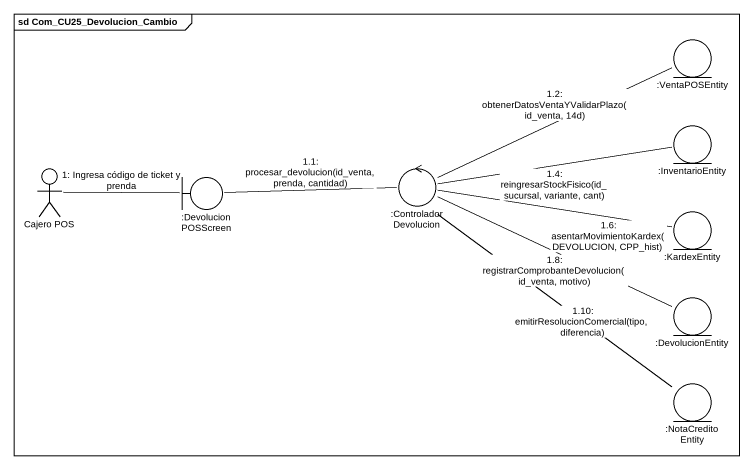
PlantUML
@startuml
mainframe sd Com_CU25_Devolucion_Cambio
entity ":VentaPOSEntity" as VentaPOSEntity
entity ":InventarioEntity" as InventarioEntity
actor "Cajero POS" as Cajero_POS
boundary ":DevolucionPOSScreen" as DevolucionPOSScreen
control ":ControladorDevolucion" as ControladorDevolucion
entity ":KardexEntity" as KardexEntity
entity ":DevolucionEntity" as DevolucionEntity
entity ":NotaCreditoEntity" as NotaCreditoEntity
Cajero_POS -right- DevolucionPOSScreen : 1: Ingresa código de ticket y prenda
DevolucionPOSScreen -right- ControladorDevolucion : 1.1: procesar_devolucion(id_venta, prenda, cantidad)
ControladorDevolucion -right- VentaPOSEntity : 1.2: obtenerDatosVentaYValidarPlazo(id_venta, 14d)
ControladorDevolucion -right- InventarioEntity : 1.4: reingresarStockFisico(id_sucursal, variante, cant)
ControladorDevolucion -right- KardexEntity : 1.6: asentarMovimientoKardex(DEVOLUCION, CPP_hist)
ControladorDevolucion -right- DevolucionEntity : 1.8: registrarComprobanteDevolucion(id_venta, motivo)
ControladorDevolucion -- NotaCreditoEntity : 1.10: emitirResolucionComercial(tipo, diferencia)
@enduml
